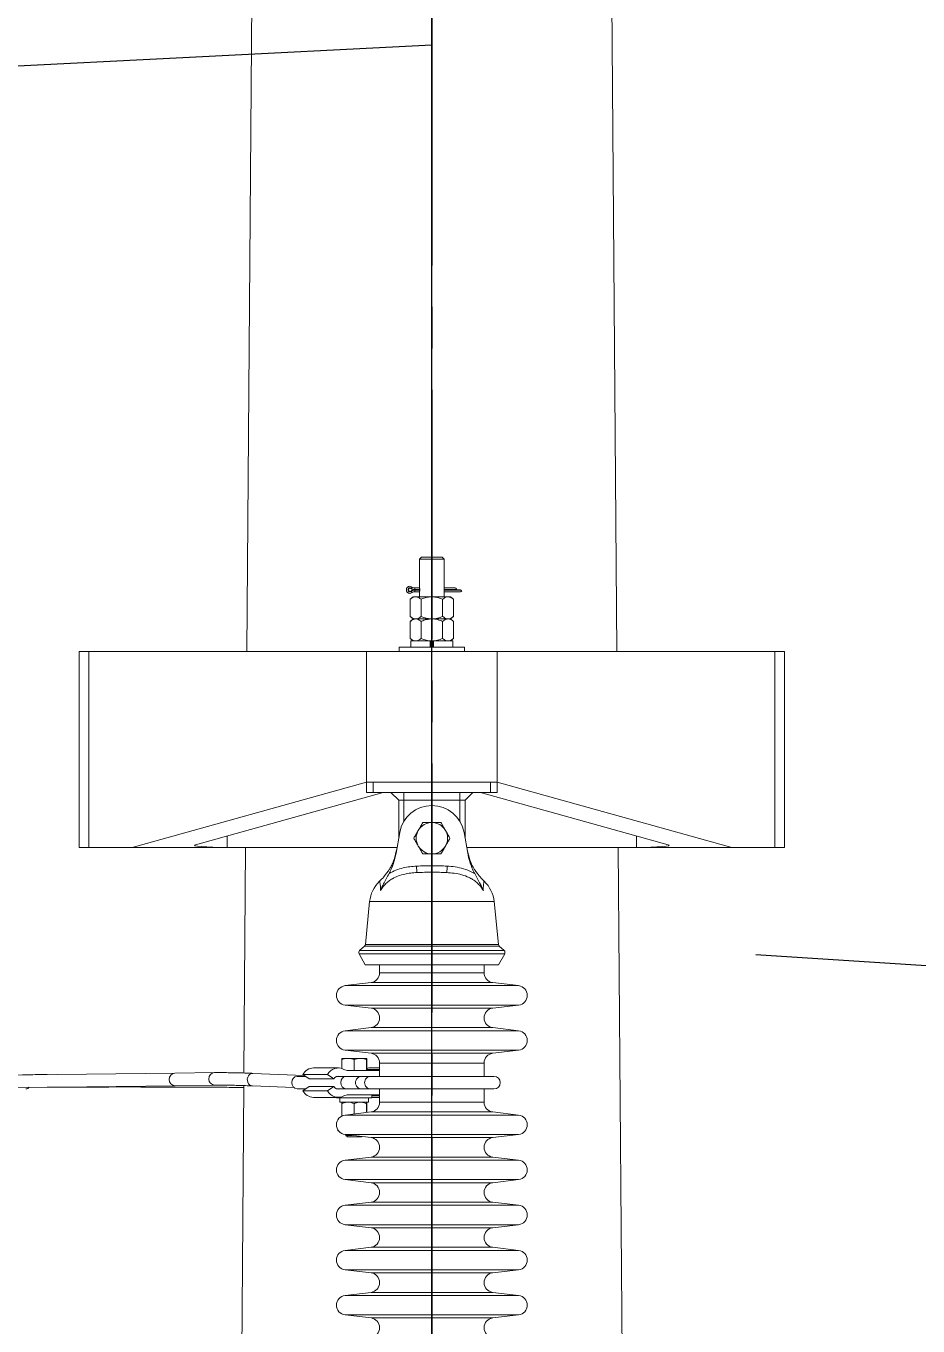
# Model space of a CAD drawing. Header units: millimetres. Extents: x 1587714 to 3094800, y -694377 to -413614.
# Drawn here: x 2304913 to 2305596, y -551192 to -550197 of the extents above; entities that cross this region are included whole.
import ezdxf

# ---------------------------------------------------------------- set-up
doc = ezdxf.new("R2010")
doc.units = ezdxf.units.MM
doc.linetypes.add('CENTER2', pattern=[28.575, 19.05, -3.175, 3.175, -3.175])
doc.layers.add('0_EJES', color=1, linetype='CENTER2')

# ---------------------------------------------------------------- blocks, each defined once
blk = doc.blocks.new('poste ALINEACIÓN vista 1')
at = {"color": 7, "linetype": 'Continuous', "lineweight": 15}
for p, q in [((-137.8068, 8568.0665), (-141.5448, 8069.9996)), ((141.5448, 8069.9996), (137.8068, 8568.0665)), ((-8, 8142.1002), (-9.5, 8140.6001)), ((-9.5, 8140.6001), (-9.5, 8119.1005)), ((9.5, 8140.6001), (-9.5, 8140.6001)), ((-8, 8142.1002), (8, 8142.1002)), ((9.5, 8140.6001), (8, 8142.1002)), ((9.5, 8119.0928), (9.5, 8140.6001)), ((-9.402, 8118.5502), (-13.122, 8118.5502)), ((-13.122, 8117.3762), (-13.122, 8117.1016)), ((-13.122, 8117.1016), (-9.2923, 8117.1016)), ((-13.122, 8116.824), (-13.122, 8117.0977)), ((-13.122, 8117.0977), (-9.2922, 8117.0977)), ((-13.122, 8115.6501), (-9.4007, 8115.6501)), ((9.2927, 8117.1016), (17.8493, 8117.1016)), ((9.2927, 8117.0977), (21.8493, 8117.0977)), ((9.3998, 8115.6501), (21.8642, 8115.6501)), ((17.8642, 8118.5502), (9.4013, 8118.5502)), ((-14.2875, 8111.7572), (-16.4978, 8109.8527)), ((-16.4978, 8096.7711), (-16.4978, 8109.8527)), ((-14.2875, 8111.7572), (-12.3733, 8111.7572)), ((-12.3733, 8111.7572), (0, 8111.7572)), ((-9.5, 8115.1265), (-9.5, 8111.7572)), ((-8.2489, 8096.7711), (-8.2489, 8109.8527)), ((0, 8111.7572), (12.3733, 8111.7572)), ((8.2489, 8096.7711), (8.2489, 8109.8527)), ((9.5, 8111.7572), (9.5, 8115.1246)), ((12.3733, 8111.7572), (14.2875, 8111.7572)), ((16.4978, 8109.8527), (14.2875, 8111.7572)), ((16.4978, 8096.7711), (16.4978, 8109.8527)), ((-16.4978, 8096.7711), (-14.2875, 8094.8666)), ((14.2875, 8094.8666), (16.4978, 8096.7711)), ((-14.2875, 8094.8666), (-16.4978, 8092.9612)), ((-16.4978, 8079.8806), (-16.4978, 8092.9612)), ((-14.2875, 8094.8666), (-12.3733, 8094.8666)), ((-12.3733, 8094.8666), (0, 8094.8666)), ((-8.2489, 8079.8806), (-8.2489, 8092.9612)), ((0, 8094.8666), (12.3733, 8094.8666)), ((8.2489, 8079.8806), (8.2489, 8092.9612)), ((12.3733, 8094.8666), (14.2875, 8094.8666)), ((16.4978, 8092.9612), (14.2875, 8094.8666)), ((16.4978, 8079.8806), (16.4978, 8092.9612)), ((-16.4978, 8079.8806), (-14.2875, 8077.9752)), ((-16.0528, 8077.9752), (-16.0528, 8073.2001)), ((-16.0528, 8077.9752), (-1.2595, 8077.9752)), ((0, 8077.9752), (-1.2595, 8077.9752)), ((-1.2595, 8077.9752), (-1.2595, 8073.2001)), ((-1.1245, 8077.9752), (-1.2595, 8077.9752)), ((-0.7623, 8073.2001), (-0.7623, 8077.9752)), ((1.121, 8077.9752), (0, 8077.9752)), ((0.7623, 8073.2001), (0.7623, 8077.9752)), ((1.121, 8077.9752), (1.2595, 8077.9752)), ((1.2595, 8077.9752), (1.2595, 8073.2001)), ((1.2595, 8077.9752), (16.0528, 8077.9752)), ((14.2875, 8077.9752), (16.4978, 8079.8806)), ((16.0528, 8073.2001), (16.0528, 8077.9752)), ((-270, 8069.9996), (-270, 7920)), ((-270, 8069.9996), (-262.5669, 8069.9996)), ((-262.5669, 8069.9996), (-262.5669, 7920)), ((-262.5669, 8069.9996), (-50, 8069.9996)), ((-50, 8069.9996), (-50, 7970.0001)), ((-50, 8069.9996), (50, 8069.9996)), ((-25, 8073.2001), (-25, 8069.9996)), ((-25, 8073.2001), (25, 8073.2001)), ((25, 8073.2001), (25, 8069.9996)), ((50, 8069.9996), (50, 7970.0001)), ((50, 8069.9996), (262.5669, 8069.9996)), ((262.5669, 8069.9996), (262.5669, 7920)), ((262.5669, 8069.9996), (270, 8069.9996)), ((270, 7920), (270, 8069.9996)), ((-229.4789, 7920), (-50, 7970.0001)), ((-50, 7962.0999), (-50, 7970.0001)), ((-50, 7970.0001), (50, 7970.0001)), ((-45, 7970.0001), (-45, 7962.0999)), ((45, 7962.0999), (45, 7970.0001)), ((50, 7970.0001), (50, 7962.0999)), ((50, 7970.0001), (229.4789, 7920)), ((-180.96, 7922.058), (-37.2253, 7962.0999)), ((-45, 7962.0999), (-50, 7962.0999)), ((-45, 7962.0999), (45, 7962.0999)), ((-25.4, 7956.1003), (-31.4, 7962.0999)), ((-21.4, 7956.1003), (-21.4, 7962.0999)), ((21.4, 7956.1003), (21.4, 7962.0999)), ((25.4, 7956.1003), (31.4, 7962.0999)), ((37.2253, 7962.0999), (180.96, 7922.058)), ((50, 7962.0999), (45, 7962.0999)), ((-25.4, 7956.1003), (-21.4, 7956.1003)), ((-25.4, 7927.019), (-25.4, 7956.1003)), ((21.4, 7956.1003), (-21.4, 7956.1003)), ((21.4, 7956.1003), (25.4, 7956.1003)), ((25.4, 7956.1003), (25.4, 7927.019)), ((-24.6202, 7931.4412), (-27.4062, 7915.6407)), ((27.4062, 7915.6407), (24.6202, 7931.4412)), ((-270, 7920), (-262.5669, 7920)), ((-262.5669, 7920), (-229.4789, 7920)), ((-229.4789, 7920), (-156.6482, 7920)), ((-26.6376, 7920), (-156.6482, 7920)), ((-142.6705, 7920), (-143.9656, 7747.4478)), ((-26.9653, 7918.1412), (-28.9622, 7910.5996)), ((156.6482, 7920), (26.6376, 7920)), ((28.9622, 7910.5996), (26.9653, 7918.1412)), ((146.7668, 7374.1978), (142.6705, 7920)), ((156.6482, 7920), (229.4789, 7920)), ((229.4789, 7920), (262.5669, 7920)), ((262.5669, 7920), (270, 7920)), ((-47.6512, 7878.5876), (-50.9236, 7845.8642)), ((50.9236, 7845.8642), (47.6512, 7878.5876)), ((-55.7397, 7838.7173), (-51, 7830.0999)), ((-51.5683, 7844.5834), (-55.3326, 7841.1616)), ((51, 7830.0999), (55.7397, 7838.7173)), ((55.3326, 7841.1616), (51.5683, 7844.5834)), ((-51, 7830.0999), (0, 7830.0999)), ((-40, 7830.0999), (-40, 7824.1004)), ((0, 7830.0999), (51, 7830.0999)), ((40, 7824.1004), (40, 7830.0999)), ((-46.5903, 7816.655), (-66.4097, 7814.2947)), ((66.4097, 7814.2947), (46.5903, 7816.655)), ((-66.4097, 7799.405), (-46.5903, 7797.0446)), ((46.5903, 7797.0446), (66.4097, 7799.405)), ((-46.5903, 7782.1549), (-66.4097, 7779.7946)), ((66.4097, 7779.7946), (46.5903, 7782.1549)), ((-68.9932, 7751.0031), (-68.9932, 7757.7952)), ((-64.2579, 7758.6459), (-68.9393, 7758.6459)), ((-66.4097, 7764.9058), (-46.5903, 7762.5445)), ((-54.7334, 7758.6459), (-64.2579, 7758.6459)), ((-59.5226, 7749.4), (-59.5226, 7757.7952)), ((-49.8902, 7758.6459), (-54.7334, 7758.6459)), ((-49.9441, 7749.4), (-49.9441, 7757.7952)), ((-49.8363, 7749.4), (-49.8363, 7757.7952)), ((46.5903, 7762.5445), (66.4097, 7764.9058)), ((-166.2661, 7747.7254), (-196.6291, 7747.3725)), ((-71.5654, 7751.3999), (-90.5654, 7751.3999)), ((-64.0156, 7749.4), (-40, 7749.4)), ((-40, 7751.3999), (-47.2641, 7751.3999)), ((-40, 7755.1001), (-40, 7744.8996)), ((40, 7744.8996), (40, 7755.1001)), ((-196.6291, 7747.3725), (-466.4971, 7744.2425)), ((-466.3858, 7734.6429), (-196.5177, 7737.7738)), ((-196.5177, 7737.7738), (-166.1548, 7738.1257)), ((-144.0376, 7737.8463), (-146.7668, 7374.1978)), ((-137.2996, 7737.6088), (-105.6444, 7736.3366)), ((-97.8253, 7745.6301), (-136.9143, 7747.2008)), ((-96.7295, 7744.8996), (-103.0639, 7744.8996)), ((-98.7695, 7746.2596), (-79.7695, 7746.2596)), ((-94.0295, 7743.1), (-98.7695, 7746.2596)), ((-94.0295, 7743.1), (-75.0295, 7743.1)), ((-75.0295, 7743.1), (-79.7695, 7746.2596)), ((-65.5639, 7744.8996), (-72.7778, 7744.8996)), ((-53.6856, 7744.8996), (-65.5639, 7744.8996)), ((-46.7784, 7744.8996), (-53.6856, 7744.8996)), ((47.5, 7744.8996), (-46.7784, 7744.8996)), ((-103.0639, 7735.2999), (-96.7295, 7735.2999)), ((-98.7695, 7733.94), (-94.0295, 7737.1005)), ((-98.7695, 7733.94), (-79.7695, 7733.94)), ((-94.0295, 7737.1005), (-75.0295, 7737.1005)), ((-90.5654, 7728.7997), (-71.5654, 7728.7997)), ((-79.7695, 7733.94), (-75.0295, 7737.1005)), ((-72.9022, 7728.7997), (-72.9022, 7728.3868)), ((-45.9274, 7728.3868), (-72.9022, 7728.3868)), ((-72.7778, 7735.2999), (-65.5639, 7735.2999)), ((-70.451, 7728.3868), (-70.451, 7725.212)), ((-65.5639, 7735.2999), (-53.6856, 7735.2999)), ((-40, 7730.7996), (-64.0156, 7730.7996)), ((-53.6856, 7735.2999), (-46.7784, 7735.2999)), ((-48.3785, 7725.212), (-48.3785, 7728.3868)), ((-46.7784, 7735.2999), (47.5, 7735.2999)), ((-45.9274, 7728.3868), (-45.9274, 7730.7996)), ((-45.9274, 7728.7997), (-40, 7728.7997)), ((-40, 7735.2999), (-40, 7725.1004)), ((40, 7725.1004), (40, 7735.2999)), ((-48.3785, 7725.212), (-70.451, 7725.212)), ((-68.9932, 7715.103), (-68.9932, 7723.9417)), ((-46.5903, 7717.6551), (-66.4097, 7715.2947)), ((-59.5226, 7716.1149), (-59.5226, 7723.9417)), ((-49.9441, 7717.2555), (-49.9441, 7723.9417)), ((-49.8363, 7717.2688), (-49.8363, 7723.9417)), ((66.4097, 7715.2947), (46.5903, 7717.6551)), ((-68.3047, 7714.7807), (-68.9932, 7715.103)), ((-68.9932, 7715.103), (-68.9727, 7714.3811)), ((-71.8668, 7703.4348), (-71.8668, 7703.8859)), ((-66.4097, 7700.405), (-46.5903, 7698.0447)), ((-65.7647, 7700.3287), (-65.7647, 7699.7632)), ((-65.7647, 7699.7632), (-64.6014, 7698.5997)), ((-65.7647, 7699.7632), (-61.0194, 7699.7632)), ((-64.6014, 7698.5997), (-54.2281, 7698.5997)), ((-54.2281, 7698.5997), (-53.9114, 7698.9163)), ((46.5903, 7698.0447), (66.4097, 7700.405)), ((-46.5903, 7683.1549), (-66.4097, 7680.7946)), ((66.4097, 7680.7946), (46.5903, 7683.1549)), ((-66.4097, 7665.9058), (-46.5903, 7663.5445)), ((46.5903, 7663.5445), (66.4097, 7665.9058)), ((-46.5903, 7648.6558), (-66.4097, 7646.2945)), ((66.4097, 7646.2945), (46.5903, 7648.6558)), ((-66.4097, 7631.4057), (-46.5903, 7629.0444)), ((46.5903, 7629.0444), (66.4097, 7631.4057)), ((-46.5903, 7614.1557), (-66.4097, 7611.7944)), ((66.4097, 7611.7944), (46.5903, 7614.1557)), ((-66.4097, 7596.9056), (-46.5903, 7594.5443)), ((46.5903, 7594.5443), (66.4097, 7596.9056)), ((-46.5903, 7579.6555), (-66.4097, 7577.2942)), ((66.4097, 7577.2942), (46.5903, 7579.6555)), ((-66.4097, 7562.4055), (-46.5903, 7560.0442)), ((46.5903, 7560.0442), (66.4097, 7562.4055))]:
    blk.add_line(p, q, dxfattribs=at)
at = {"color": 8, "linetype": 'Continuous', "lineweight": 15}
for p, q in [((-13.122, 8118.5502), (-13.122, 8117.3762)), ((-13.122, 8117.3762), (-9.2959, 8117.3762)), ((-13.122, 8116.824), (-9.2932, 8116.824)), ((-13.122, 8115.6501), (-13.122, 8116.824)), ((9.292, 8116.824), (22.1764, 8116.824)), ((9.295, 8117.3762), (18.1764, 8117.3762)), ((-21.4, 7956.1003), (-21.4, 7940.0243)), ((21.4, 7940.0243), (21.4, 7956.1003)), ((-156.6482, 7928.831), (-156.6482, 7920)), ((156.6482, 7928.831), (156.6482, 7920)), ((-47.6512, 7878.5876), (0, 7878.5876)), ((0, 7878.5876), (47.6512, 7878.5876)), ((55.7397, 7838.7173), (-55.7397, 7838.7173)), ((-55.3326, 7841.1616), (0, 7841.1616)), ((51.5683, 7844.5834), (-51.5683, 7844.5834)), ((-50.9236, 7845.8642), (50.9236, 7845.8642)), ((0, 7841.1616), (55.3326, 7841.1616)), ((-40, 7824.1004), (-39.6147, 7824.1004)), ((-39.6147, 7824.1004), (40, 7824.1004)), ((-66.4097, 7814.2947), (66.4097, 7814.2947)), ((46.5903, 7816.655), (-46.5903, 7816.655)), ((-66.4097, 7799.405), (66.4097, 7799.405)), ((-46.5903, 7797.0446), (46.5903, 7797.0446)), ((-66.4097, 7779.7946), (66.4097, 7779.7946)), ((46.5903, 7782.1549), (-46.5903, 7782.1549)), ((-66.4097, 7764.9058), (66.4097, 7764.9058)), ((-46.5903, 7762.5445), (46.5903, 7762.5445)), ((-49.8363, 7750.2698), (-40, 7750.2698)), ((40, 7755.1001), (-40, 7755.1001)), ((-45.9274, 7729.9298), (-40, 7729.9298)), ((46.5903, 7717.6551), (-46.5903, 7717.6551)), ((-40, 7725.1004), (-39.6147, 7725.1004)), ((-39.6147, 7725.1004), (40, 7725.1004)), ((-66.4097, 7715.2947), (66.4097, 7715.2947)), ((-66.4097, 7700.405), (66.4097, 7700.405)), ((-46.5903, 7698.0447), (46.5903, 7698.0447)), ((-66.4097, 7680.7946), (66.4097, 7680.7946)), ((46.5903, 7683.1549), (-46.5903, 7683.1549)), ((-66.4097, 7665.9058), (66.4097, 7665.9058)), ((-46.5903, 7663.5445), (46.5903, 7663.5445)), ((46.5903, 7648.6558), (-46.5903, 7648.6558)), ((-66.4097, 7646.2945), (66.4097, 7646.2945)), ((-66.4097, 7631.4057), (66.4097, 7631.4057)), ((-46.5903, 7629.0444), (46.5903, 7629.0444)), ((-66.4097, 7611.7944), (66.4097, 7611.7944)), ((46.5903, 7614.1557), (-46.5903, 7614.1557)), ((-66.4097, 7596.9056), (66.4097, 7596.9056)), ((-46.5903, 7594.5443), (46.5903, 7594.5443)), ((46.5903, 7579.6555), (-46.5903, 7579.6555)), ((-66.4097, 7577.2942), (66.4097, 7577.2942)), ((-66.4097, 7562.4055), (66.4097, 7562.4055)), ((-46.5903, 7560.0442), (46.5903, 7560.0442))]:
    blk.add_line(p, q, dxfattribs=at)
at = {"color": 8, "linetype": 'Continuous', "lineweight": 15, "flags": 128}
for points in [[(-15.0791, 8114.9634), (-15.1324, 8115.0302), (-15.2861, 8115.2228), (-15.522, 8115.5175), (-15.8124, 8115.8808)], [(-136.9143, 7747.2008), (-137.4616, 7747.1818), (-138.5736, 7746.8804), (-139.5767, 7746.2472), (-140.3967, 7745.3288), (-140.9727, 7744.1939), (-141.262, 7742.9265), (-141.2431, 7741.6199), (-140.9175, 7740.3716), (-140.3093, 7739.2739), (-139.4635, 7738.4089), (-138.443, 7737.8396), (-137.3234, 7737.6097), (-137.2996, 7737.6088)]]:
    blk.add_lwpolyline(points, dxfattribs=at)
at = {"color": 7, "linetype": 'Continuous', "lineweight": 15, "flags": 128}
for points in [[(18.1764, 8117.3762), (18.1283, 8117.3352), (18.08, 8117.2951), (18.0332, 8117.256), (17.9891, 8117.2189), (17.9492, 8117.1855), (17.9148, 8117.1569), (17.8868, 8117.133), (17.8662, 8117.1159), (17.8535, 8117.1054), (17.8493, 8117.1016)], [(-11.7671, 7905.775), (-11.7098, 7904.8833), (-11.6543, 7904.0192), (-11.6025, 7903.2124), (-11.5559, 7902.4886), (-11.5162, 7901.8706), (-11.4845, 7901.3776), (-11.462, 7901.0266), (-11.4493, 7900.8292)], [(11.7671, 7905.775), (11.7098, 7904.8833), (11.6543, 7904.0192), (11.6025, 7903.2124), (11.556, 7902.4886), (11.5162, 7901.8706), (11.4846, 7901.3776), (11.462, 7901.0266), (11.4493, 7900.8292)], [(-49.8363, 7751.0031), (-48.1408, 7751.3541), (-47.2641, 7751.3999)]]:
    blk.add_lwpolyline(points, dxfattribs=at)
at = {"color": 7, "linetype": 'Continuous', "lineweight": 15}
for centre, radius, start, end in [((-16.787, 8117.1), 2.735, 51.3572474, 308.6427526), ((-16.787, 8117.1), 1.5607, 51.3572474, 308.6427526), ((-16.787, 8117.1), 1.287, 51.3572474, 308.6427526), ((-37.7111, 8135.587), 27.8877, 321.1798983, 321.7435107), ((-13.122, 8121.6841), 4.582, 231.3572474, 270), ((-13.122, 8112.516), 4.582, 90, 128.6427526), ((29.9177, 8152.6439), 58.6751, 218.5291568, 218.7963081), ((-13.122, 8121.6841), 4.3083, 231.3572474, 270), ((-13.122, 8112.516), 4.3083, 90, 128.6427526), ((-13.122, 8121.6841), 3.134, 231.3572474, 270), ((-13.122, 8112.516), 3.134, 90, 128.6427526), ((111.1223, 8278.3219), 184.9975, 239.7280643, 240.0909605), ((-218.5407, 8401.2595), 369.6277, 309.823155, 309.9649056), ((9.5484, 8102.0644), 19.4245, 49.4505572, 50.7086585), ((99.6002, 7982.6617), 154.0415, 119.8718403, 120.3076736), ((-21.7789, 8063.5301), 69.0819, 49.7267435, 50.4851959), ((0, 7927.1), 25, 10, 170), ((0, 7927.1), 12, 90, 150), ((0, 7927.1), 12, 30, 90), ((0, 7927.1), 12, 150, 210), ((0, 7927.1), 12, 330, 30), ((0, 7927.1), 12, 210, 270), ((0, 7927.1), 12, 270, 330), ((-71.1515, 7926.694), 45, 313.6692808, 325.4900575), ((71.1515, 7926.694), 45, 214.5070926, 226.3265244), ((-22.7753, 7876.1), 25, 133.7927338, 174.2894069), ((22.7753, 7876.1), 25, 5.7105931, 46.2247759), ((-53.9872, 7839.6814), 2, 132.273689, 208.8107937), ((-52.9136, 7846.0633), 2, 312.273689, 354.2894069), ((52.9137, 7846.0633), 2, 185.7105931, 227.726311), ((53.9872, 7839.6814), 2, 331.1892063, 47.726311), ((-47.5, 7824.1), 7.5, 276.9667647, 0), ((47.5, 7824.1), 7.5, 180, 263.0332353), ((-65.5, 7806.85), 7.5, 96.9667647, 263.0332353), ((65.5, 7806.85), 7.5, 276.9667647, 83.0332353), ((-47.5, 7789.6), 7.5, 276.9667647, 83.0332353), ((47.5, 7789.6), 7.5, 96.9667647, 263.0332353), ((-65.5, 7772.35), 7.5, 96.9667647, 263.0332353), ((65.5, 7772.35), 7.5, 276.9667647, 83.0332353), ((-47.5, 7755.1), 7.5, 0, 83.0332353), ((47.5, 7755.1), 7.5, 96.9667647, 180), ((-90.3155, 7741.8838), 9.5193, 91.5040533, 152.6342161), ((-71.5958, 7742.2357), 9.1105, 61.8653146, 153.7895455), ((-63.9925, 7756.1224), 6.7224, 240.5299183, 269.8038318), ((-196.3219, 7742.5761), 4.8063, 93.6642591, 267.6648979), ((-196.3212, 7742.5761), 4.8063, 93.6724535, 267.6567034), ((-102.7336, 7740.4136), 4.4981, 94.2105496, 184.0008671), ((-102.733, 7739.7865), 4.4987, 176.0061571, 265.7824262), ((-71.5639, 7741.0702), 4.0163, 72.4521411, 149.6425517), ((47.5, 7740.1), 4.8, 270, 90), ((-310.7537, 7738.6573), 3.3435, 271.6196722, 319.9584924), ((-90.3144, 7738.3175), 9.5211, 207.3719954, 268.4897351), ((-71.5955, 7737.9648), 9.1112, 206.2149341, 298.1302058), ((-71.5634, 7739.1295), 4.0163, 210.3441913, 287.540763), ((-63.9989, 7724.1013), 6.6982, 90.142252, 119.5239979), ((-47.5, 7725.1), 7.5, 276.9667647, 0), ((47.5, 7725.1), 7.5, 180, 263.0332353), ((-65.5, 7707.85), 7.5, 96.9667647, 263.0332353), ((65.5, 7707.85), 7.5, 276.9667647, 83.0332353), ((-47.5, 7690.6), 7.5, 276.9667647, 83.0332353), ((47.5, 7690.6), 7.5, 96.9667647, 263.0332353), ((-65.5, 7673.35), 7.5, 96.9667647, 263.0332353), ((65.5, 7673.35), 7.5, 276.9667647, 83.0332353), ((-47.5, 7656.1), 7.5, 276.9667647, 83.0332353), ((47.5, 7656.1), 7.5, 96.9667647, 263.0332353), ((-65.5, 7638.85), 7.5, 96.9667647, 263.0332353), ((65.5, 7638.85), 7.5, 276.9667647, 83.0332353), ((-47.5, 7621.6), 7.5, 276.9667647, 83.0332353), ((47.5, 7621.6), 7.5, 96.9667647, 263.0332353), ((-65.5, 7604.35), 7.5, 96.9667647, 263.0332353), ((65.5, 7604.35), 7.5, 276.9667647, 83.0332353), ((-47.5, 7587.1), 7.5, 276.9667647, 83.0332353), ((47.5, 7587.1), 7.5, 96.9667647, 263.0332353), ((-65.5, 7569.85), 7.5, 96.9667647, 263.0332353), ((65.5, 7569.85), 7.5, 276.9667647, 83.0332353), ((-47.5, 7552.6), 7.5, 276.9667647, 83.0332353), ((47.5, 7552.6), 7.5, 96.9667647, 263.0332353)]:
    blk.add_arc(centre, radius, start, end, dxfattribs=at)
at = {"color": 8, "linetype": 'Continuous', "lineweight": 15}
for centre, radius, start, end in [((-59.0185, 8153.6407), 55.8065, 320.7337907, 321.938868), ((-165.9582, 7742.9284), 4.8068, 93.66886, 267.635977), ((-65.2335, 7740.4136), 4.4982, 94.2114711, 183.9999456), ((-65.2329, 7739.7865), 4.4988, 176.0070786, 265.7815047), ((-53.6515, 7740.1383), 4.7614, 90.4111422, 180.4638592), ((-53.6509, 7740.0618), 4.762, 179.5428837, 269.5821149), ((-46.7442, 7740.1384), 4.7614, 90.4111739, 180.4641887), ((-46.7436, 7740.0618), 4.762, 179.5425542, 269.5820833)]:
    blk.add_arc(centre, radius, start, end, dxfattribs=at)
at = {"color": 7, "linetype": 'Continuous', "lineweight": 15}
for centre, major_axis, ratio, start_param, end_param in [((-156.6482, 7921.6689), (25, 0), 0.06675567, 2.90640252, 4.71238898), ((156.6482, 7921.6689), (25, 0), 0.06675567, 4.71238898, 6.51837544), ((-70.5995, 7704.6), (2.1296, 0), 0.68088108, 4.07502134, 4.30840362)]:
    blk.add_ellipse(centre, major_axis=major_axis, ratio=ratio, start_param=start_param, end_param=end_param, dxfattribs=at)
for points, knots in [([(-9.5, 8119.1005), (-9.4953, 8119.0785), (-9.486, 8119.0346), (-9.4206, 8118.699), (-9.3462, 8118.1999), (-9.2908, 8117.5688), (-9.2813, 8116.8885), (-9.3202, 8116.2396), (-9.3909, 8115.6815), (-9.4605, 8115.2881), (-9.5011, 8115.0943), (-9.4959, 8115.1196), (-9.4945, 8115.1265)], [0, 0, 0, 0, 0.10579642, 0.21148043, 0.31857045, 0.42684794, 0.53350454, 0.63828449, 0.74389553, 0.85169318, 0.95963094, 1, 1, 1, 1]), ([(9.4949, 8115.1246), (9.4964, 8115.1176), (9.5023, 8115.0889), (9.4654, 8115.2642), (9.3985, 8115.6328), (9.3255, 8116.1845), (9.2824, 8116.8375), (9.2887, 8117.5169), (9.3395, 8118.1428), (9.4146, 8118.6636), (9.4766, 8118.9914), (9.5065, 8119.1309), (9.499, 8119.0952), (9.4985, 8119.0928)], [0, 0, 0, 0, 0.03361178, 0.13851385, 0.2441458, 0.35191214, 0.45973392, 0.5656358, 0.67048308, 0.77681816, 0.88492066, 0.99230234, 1, 1, 1, 1]), ([(-12.3733, 8111.7572), (-12.9507, 8111.685), (-14.1262, 8111.538), (-15.4927, 8110.6821), (-16.2713, 8110.0396), (-16.4978, 8109.8527)], [0, 0, 0, 0, 0.40629259, 0.82729594, 1, 1, 1, 1]), ([(-8.2489, 8109.8527), (-8.8902, 8110.352), (-10.1961, 8111.369), (-11.6227, 8111.759), (-12.3539, 8111.7572), (-12.3733, 8111.7572)], [0, 0, 0, 0, 0.48432612, 0.98631935, 1, 1, 1, 1]), ([(0, 8111.7572), (-1.1546, 8111.685), (-3.5058, 8111.538), (-6.2388, 8110.6821), (-7.7959, 8110.0396), (-8.2489, 8109.8527)], [0, 0, 0, 0, 0.40629059, 0.82729531, 1, 1, 1, 1]), ([(8.2489, 8109.8527), (6.9663, 8110.352), (4.3541, 8111.369), (1.5018, 8111.759), (0.0388, 8111.7572), (0, 8111.7572)], [0, 0, 0, 0, 0.48432464, 0.98632682, 1, 1, 1, 1]), ([(8.2489, 8109.8527), (8.5981, 8110.1354), (9.4244, 8110.8044), (10.8011, 8111.5769), (11.8448, 8111.6966), (12.3733, 8111.7572)], [0, 0, 0, 0, 0.2654382, 0.62805987, 1, 1, 1, 1]), ([(12.3733, 8111.7572), (12.4678, 8111.7552), (13.0859, 8111.7422), (14.2393, 8111.4293), (15.5134, 8110.6669), (16.2545, 8110.0539), (16.4978, 8109.8527)], [0, 0, 0, 0, 0.06653218, 0.43529173, 0.81456821, 1, 1, 1, 1]), ([(-12.3733, 8094.8666), (-12.9506, 8094.939), (-14.1261, 8095.0863), (-15.493, 8095.9402), (-16.2713, 8096.5838), (-16.4978, 8096.7711)], [0, 0, 0, 0, 0.40628831, 0.82725591, 1, 1, 1, 1]), ([(-8.2489, 8096.7711), (-8.8901, 8096.2712), (-10.196, 8095.2533), (-11.6227, 8094.8648), (-12.3539, 8094.8666), (-12.3733, 8094.8666)], [0, 0, 0, 0, 0.48435208, 0.98631965, 1, 1, 1, 1]), ([(0, 8094.8666), (-1.1546, 8094.939), (-3.5055, 8095.0863), (-6.2393, 8095.9402), (-7.796, 8096.5838), (-8.2489, 8096.7711)], [0, 0, 0, 0, 0.40628632, 0.82725527, 1, 1, 1, 1]), ([(8.2489, 8096.7711), (6.9663, 8096.2712), (4.3544, 8095.2533), (1.5017, 8094.8648), (0.0388, 8094.8666), (0, 8094.8666)], [0, 0, 0, 0, 0.48435059, 0.98632712, 1, 1, 1, 1]), ([(8.2489, 8096.7711), (8.5981, 8096.4879), (9.4242, 8095.818), (10.8012, 8095.0473), (11.8449, 8094.9274), (12.3733, 8094.8666)], [0, 0, 0, 0, 0.2654755, 0.62806422, 1, 1, 1, 1]), ([(12.3733, 8094.8666), (12.4678, 8094.8686), (13.0859, 8094.8815), (14.2393, 8095.1945), (15.5134, 8095.9569), (16.2545, 8096.5698), (16.4978, 8096.7711)], [0, 0, 0, 0, 0.06653218, 0.43529173, 0.81456821, 1, 1, 1, 1]), ([(-12.3733, 8094.8666), (-12.9506, 8094.7939), (-14.1261, 8094.6457), (-15.493, 8093.7922), (-16.2713, 8093.1485), (-16.4978, 8092.9612)], [0, 0, 0, 0, 0.40629508, 0.82725788, 1, 1, 1, 1]), ([(-8.2489, 8092.9612), (-8.8901, 8093.4626), (-10.196, 8094.4837), (-11.6227, 8094.856), (-12.3539, 8094.8664), (-12.3733, 8094.8666)], [0, 0, 0, 0, 0.48435185, 0.9863192, 1, 1, 1, 1]), ([(0, 8094.8666), (-1.1546, 8094.7939), (-3.5054, 8094.6457), (-6.2393, 8093.7922), (-7.796, 8093.1485), (-8.2489, 8092.9612)], [0, 0, 0, 0, 0.40629309, 0.82725724, 1, 1, 1, 1]), ([(8.2489, 8092.9612), (6.9663, 8093.4626), (4.3544, 8094.4837), (1.5017, 8094.856), (0.0388, 8094.8664), (0, 8094.8666)], [0, 0, 0, 0, 0.48435037, 0.98632667, 1, 1, 1, 1]), ([(8.2489, 8092.9612), (8.5981, 8093.2443), (9.4243, 8093.9142), (10.8011, 8094.6863), (11.8449, 8094.806), (12.3733, 8094.8666)], [0, 0, 0, 0, 0.26546788, 0.62807489, 1, 1, 1, 1]), ([(12.3733, 8094.8666), (12.4678, 8094.8643), (13.0859, 8094.8491), (14.2391, 8094.538), (15.5136, 8093.7768), (16.2545, 8093.1629), (16.4978, 8092.9612)], [0, 0, 0, 0, 0.066533365, 0.435288497, 0.814528775, 1, 1, 1, 1]), ([(-12.3733, 8077.9752), (-12.9506, 8078.0479), (-14.1261, 8078.196), (-15.493, 8079.0496), (-16.2713, 8079.6933), (-16.4978, 8079.8806)], [0, 0, 0, 0, 0.40629508, 0.82725788, 1, 1, 1, 1]), ([(-8.2489, 8079.8806), (-8.8902, 8079.3808), (-10.1961, 8078.3631), (-11.6227, 8077.9733), (-12.3539, 8077.9751), (-12.3733, 8077.9752)], [0, 0, 0, 0, 0.48434498, 0.98631985, 1, 1, 1, 1]), ([(0, 8077.9752), (-1.1546, 8078.0479), (-3.5054, 8078.1961), (-6.2393, 8079.0496), (-7.796, 8079.6933), (-8.2489, 8079.8806)], [0, 0, 0, 0, 0.40629309, 0.82725724, 1, 1, 1, 1]), ([(8.2489, 8079.8806), (6.9663, 8079.3808), (4.3543, 8078.3631), (1.5018, 8077.9733), (0.0388, 8077.9751), (0, 8077.9752)], [0, 0, 0, 0, 0.4843435, 0.98632732, 1, 1, 1, 1]), ([(8.2489, 8079.8806), (8.5981, 8079.5975), (9.4243, 8078.9276), (10.8011, 8078.1555), (11.8449, 8078.0358), (12.3733, 8077.9752)], [0, 0, 0, 0, 0.26546788, 0.62807489, 1, 1, 1, 1]), ([(12.3733, 8077.9752), (12.4678, 8077.9771), (13.0859, 8077.9901), (14.2392, 8078.3032), (15.5136, 8079.065), (16.2545, 8079.679), (16.4978, 8079.8806)], [0, 0, 0, 0, 0.06652941, 0.43527359, 0.81453428, 1, 1, 1, 1]), ([(-6.9282, 7939.1001), (-7.4907, 7938.1255), (-8.6261, 7936.1585), (-9.8, 7934.1254), (-10.3923, 7933.0996)], [0, 0, 0, 0, 0.49550178, 1, 1, 1, 1]), ([(0, 7939.1001), (-0.1642, 7939.1001), (-1.4079, 7939.1001), (-3.7527, 7939.1001), (-5.8632, 7939.1001), (-6.9282, 7939.1001)], [0, 0, 0, 0, 0.07010031, 0.53078767, 1, 1, 1, 1]), ([(6.9282, 7939.1001), (5.803, 7939.1001), (3.5321, 7939.1001), (1.1845, 7939.1001), (0, 7939.1001)], [0, 0, 0, 0, 0.49546176, 1, 1, 1, 1]), ([(10.3923, 7933.0996), (9.9336, 7933.8945), (9.0092, 7935.496), (7.8544, 7937.495), (7.167, 7938.6863), (6.9282, 7939.1001)], [0, 0, 0, 0, 0.391402032, 0.788589185, 1, 1, 1, 1]), ([(-10.3923, 7933.0996), (-10.4744, 7932.9575), (-11.0968, 7931.8808), (-12.2683, 7929.8498), (-13.3238, 7928.0222), (-13.8564, 7927.1001)], [0, 0, 0, 0, 0.07004944, 0.53080925, 1, 1, 1, 1]), ([(-13.8564, 7927.1001), (-13.6176, 7926.6862), (-12.9364, 7925.5057), (-11.782, 7923.5071), (-10.8576, 7921.9056), (-10.3923, 7921.0995)], [0, 0, 0, 0, 0.21141135, 0.60307142, 1, 1, 1, 1]), ([(13.8564, 7927.1001), (12.9794, 7928.619), (11.8369, 7930.5978), (10.6647, 7932.6279), (10.3923, 7933.0996)], [0, 0, 0, 0, 0.76763552, 1, 1, 1, 1]), ([(10.3923, 7921.0995), (10.4744, 7921.242), (11.0957, 7922.3196), (12.2686, 7924.3501), (13.324, 7926.1779), (13.8564, 7927.1001)], [0, 0, 0, 0, 0.07015657, 0.53086228, 1, 1, 1, 1]), ([(-10.3923, 7921.0995), (-10.1199, 7920.6278), (-8.9478, 7918.5977), (-7.8052, 7916.619), (-6.9282, 7915.1)], [0, 0, 0, 0, 0.23236448, 1, 1, 1, 1]), ([(6.9282, 7915.1), (7.4908, 7916.0743), (8.6263, 7918.0408), (9.8001, 7920.0738), (10.3923, 7921.0995)], [0, 0, 0, 0, 0.49544399, 1, 1, 1, 1]), ([(-28.9622, 7910.5996), (-29.4056, 7909.4551), (-30.2914, 7907.1686), (-31.6237, 7904.7279), (-32.6402, 7903.1265), (-33.4294, 7901.9994), (-34.0672, 7901.1868), (-34.0637, 7901.193), (-34.0623, 7901.1954)], [0, 0, 0, 0, 0.23152499, 0.46256298, 0.58438495, 0.70607794, 0.88348807, 1, 1, 1, 1]), ([(-27.4062, 7915.6407), (-27.9957, 7912.9628), (-29.1889, 7907.5423), (-31.5699, 7902.528), (-32.7746, 7899.9909)], [0, 0, 0, 0, 0.49403112, 1, 1, 1, 1]), ([(-6.9282, 7915.1), (-5.803, 7915.1), (-3.5321, 7915.1), (-1.1845, 7915.1), (0, 7915.1)], [0, 0, 0, 0, 0.49545758, 1, 1, 1, 1]), ([(0, 7915.1), (0.1642, 7915.1), (1.4079, 7915.1), (3.7527, 7915.1), (5.8633, 7915.1), (6.9282, 7915.1)], [0, 0, 0, 0, 0.07009607, 0.53078766, 1, 1, 1, 1]), ([(32.7746, 7899.9909), (32.054, 7901.4751), (30.6072, 7904.4548), (28.6979, 7909.6656), (27.8763, 7913.4663), (27.4062, 7915.6407)], [0, 0, 0, 0, 0.2980859, 0.59842853, 1, 1, 1, 1]), ([(34.0623, 7901.1954), (34.0833, 7901.1691), (34.1583, 7901.075), (33.674, 7901.6789), (32.7578, 7902.9298), (31.4143, 7905.0555), (30.0477, 7907.7397), (29.2835, 7909.7532), (28.9622, 7910.5996)], [0, 0, 0, 0, 0.06181587, 0.22064691, 0.38993492, 0.59309889, 0.82897288, 1, 1, 1, 1]), ([(-11.4493, 7900.8292), (-13.0166, 7900.7184), (-16.1601, 7900.4961), (-20.9115, 7899.7097), (-25.6696, 7898.3559), (-29.7433, 7896.4781), (-33.1608, 7894.2272), (-35.9425, 7891.7743), (-38.0498, 7889.2526), (-39.0771, 7887.5494), (-39.427, 7886.9694)], [0, 0, 0, 0, 0.14448632, 0.28979081, 0.44232978, 0.5982341, 0.70002306, 0.81743037, 0.93782813, 1, 1, 1, 1]), ([(-39.427, 7886.9694), (-39.4222, 7886.9806), (-38.6748, 7888.7288), (-37.2035, 7891.7301), (-34.8954, 7895.9709), (-33.4839, 7898.6465), (-32.7746, 7899.9909)], [0, 0, 0, 0, 0.00249042, 0.39128551, 0.69413282, 1, 1, 1, 1]), ([(-32.7746, 7899.9909), (-32.7173, 7900.0256), (-31.0394, 7901.0421), (-27.5094, 7902.7602), (-22.1939, 7904.3929), (-16.9009, 7905.362), (-13.483, 7905.6369), (-11.7671, 7905.775)], [0, 0, 0, 0, 0.009136554, 0.267573595, 0.532522677, 0.765314221, 1, 1, 1, 1]), ([(-11.7671, 7905.775), (-7.8447, 7905.9128), (0, 7906.1884), (7.8447, 7905.9128), (11.7671, 7905.775)], [0, 0, 0, 0, 0.50000063, 1, 1, 1, 1]), ([(11.4493, 7900.8292), (7.6329, 7900.9441), (0, 7901.1739), (-7.6329, 7900.9441), (-11.4493, 7900.8292)], [0, 0, 0, 0, 0.49999935, 1, 1, 1, 1]), ([(39.427, 7886.9694), (38.695, 7888.1175), (37.2621, 7890.3647), (34.4254, 7893.2107), (31.4695, 7895.4154), (27.6721, 7897.5224), (22.9435, 7899.2656), (17.1959, 7900.4069), (13.3193, 7900.6918), (11.4493, 7900.8292)], [0, 0, 0, 0, 0.12474056, 0.24417829, 0.36668446, 0.46261825, 0.64255042, 0.82757087, 1, 1, 1, 1]), ([(11.7671, 7905.775), (13.7772, 7905.6081), (17.9943, 7905.2579), (24.3591, 7903.8691), (29.3609, 7901.9599), (32.0497, 7900.409), (32.7746, 7899.9909)], [0, 0, 0, 0, 0.27492044, 0.57676374, 0.88589945, 1, 1, 1, 1]), ([(32.7746, 7899.9909), (33.4737, 7898.6654), (34.8851, 7895.9896), (37.1943, 7891.7488), (38.6748, 7888.7288), (39.4223, 7886.9806), (39.427, 7886.9694)], [0, 0, 0, 0, 0.30153233, 0.60871802, 0.9975096, 1, 1, 1, 1]), ([(-68.9932, 7757.7952), (-67.8164, 7758.1374), (-66.2551, 7758.5914), (-64.6526, 7758.6351), (-64.2579, 7758.6459)], [0, 0, 0, 0, 0.753690799, 1, 1, 1, 1]), ([(-68.9393, 7758.6459), (-68.9406, 7758.6448), (-68.9503, 7758.6368), (-68.9685, 7758.4517), (-68.9849, 7758.0154), (-68.9932, 7757.7952)], [0, 0, 0, 0, 0.070094188, 0.530783283, 1, 1, 1, 1]), ([(-64.2579, 7758.6459), (-63.0223, 7758.5436), (-61.4189, 7758.4108), (-59.8764, 7757.9101), (-59.5226, 7757.7952)], [0, 0, 0, 0, 0.7706318, 1, 1, 1, 1]), ([(-59.5226, 7757.7952), (-58.7448, 7758.0329), (-57.175, 7758.5126), (-55.5522, 7758.6012), (-54.7334, 7758.6459)], [0, 0, 0, 0, 0.49545158, 1, 1, 1, 1]), ([(-54.7334, 7758.6459), (-54.6199, 7758.6448), (-53.7602, 7758.6368), (-52.1393, 7758.4517), (-50.6803, 7758.0154), (-49.9441, 7757.7952)], [0, 0, 0, 0, 0.07009371, 0.53078667, 1, 1, 1, 1]), ([(-49.9441, 7757.7952), (-49.9354, 7758.0329), (-49.9177, 7758.5126), (-49.8994, 7758.6012), (-49.8902, 7758.6459)], [0, 0, 0, 0, 0.49544949, 1, 1, 1, 1]), ([(-49.8902, 7758.6459), (-49.8889, 7758.6448), (-49.8792, 7758.6368), (-49.861, 7758.4517), (-49.8446, 7758.0154), (-49.8363, 7757.7952)], [0, 0, 0, 0, 0.070094188, 0.530783283, 1, 1, 1, 1]), ([(-136.9143, 7747.2008), (-137.9924, 7747.2429), (-141.1282, 7747.3651), (-146.1156, 7747.5244), (-151.7858, 7747.661), (-157.1738, 7747.7377), (-162.0094, 7747.7618), (-164.939, 7747.7367), (-166.2661, 7747.7254)], [0, 0, 0, 0, 0.09777559, 0.28436952, 0.47107497, 0.65795881, 0.84506292, 1, 1, 1, 1]), ([(-294.3221, 7746.2395), (-295.4842, 7746.2355), (-301.7179, 7746.2141), (-308.0811, 7746.1808), (-313.258, 7746.1537)], [0, 0, 0, 0, 0.186415658, 1, 1, 1, 1]), ([(-166.1548, 7738.1257), (-165.3423, 7738.1333), (-163.0016, 7738.1554), (-158.9086, 7738.1518), (-153.7861, 7738.0939), (-148.3665, 7737.9804), (-142.8845, 7737.8228), (-139.0904, 7737.6774), (-137.2996, 7737.6088)], [0, 0, 0, 0, 0.0977726, 0.28166042, 0.46579907, 0.65023143, 0.83490236, 1, 1, 1, 1]), ([(-294.3485, 7736.6389), (-291.8689, 7736.6495), (-283.6604, 7736.6844), (-269.9879, 7736.7223), (-253.3258, 7736.7551), (-236.9336, 7736.7659), (-220.7949, 7736.7588), (-204.916, 7736.7306), (-189.3006, 7736.6843), (-173.9396, 7736.6115), (-158.8775, 7736.5486), (-148.92, 7736.4214), (-144.0589, 7736.4215), (-144.0483, 7736.4215)], [0, 0, 0, 0, 0.04587575, 0.15187095, 0.25786439, 0.36385643, 0.4698468, 0.57583517, 0.68182198, 0.78780635, 0.89378881, 0.99976863, 1, 1, 1, 1]), ([(-64.2579, 7725.212), (-64.9207, 7725.1638), (-66.2703, 7725.0656), (-67.8397, 7724.4961), (-68.7332, 7724.0667), (-68.9932, 7723.9417)], [0, 0, 0, 0, 0.40626994, 0.82724395, 1, 1, 1, 1]), ([(-68.9932, 7723.9417), (-68.9848, 7724.2747), (-68.9677, 7724.9528), (-68.9493, 7725.2132), (-68.9395, 7725.212), (-68.9393, 7725.212)], [0, 0, 0, 0, 0.48432756, 0.98632301, 1, 1, 1, 1]), ([(-59.5226, 7723.9417), (-60.2589, 7724.2747), (-61.7584, 7724.9528), (-63.3958, 7725.2132), (-64.2357, 7725.212), (-64.2579, 7725.212)], [0, 0, 0, 0, 0.48432937, 0.98632502, 1, 1, 1, 1]), ([(-54.7334, 7725.212), (-54.8431, 7725.2105), (-55.5607, 7725.2011), (-56.9002, 7724.9944), (-58.3796, 7724.4848), (-59.2401, 7724.076), (-59.5226, 7723.9417)], [0, 0, 0, 0, 0.06653205, 0.435255705, 0.814553656, 1, 1, 1, 1]), ([(-49.9441, 7723.9417), (-50.3496, 7724.1306), (-51.3089, 7724.5774), (-52.9077, 7725.0921), (-54.1197, 7725.1717), (-54.7334, 7725.212)], [0, 0, 0, 0, 0.26548567, 0.62809293, 1, 1, 1, 1]), ([(-49.8902, 7725.212), (-49.8978, 7725.1638), (-49.9131, 7725.0656), (-49.931, 7724.4961), (-49.9412, 7724.0667), (-49.9441, 7723.9417)], [0, 0, 0, 0, 0.40627687, 0.8272482, 1, 1, 1, 1]), ([(-49.8363, 7723.9417), (-49.8447, 7724.2747), (-49.8618, 7724.9528), (-49.8802, 7725.2132), (-49.8899, 7725.212), (-49.8902, 7725.212)], [0, 0, 0, 0, 0.48432756, 0.98632301, 1, 1, 1, 1])]:
    blk.add_open_spline(points, degree=3, knots=knots, dxfattribs=at)
at = {"color": 8, "linetype": 'Continuous', "lineweight": 15}
for points, knots in [([(-39.427, 7886.9694), (-39.4164, 7887.1634), (-39.3662, 7888.0775), (-39.355, 7889.3921), (-39.4248, 7890.8884), (-39.5649, 7892.1003), (-39.7997, 7893.3533), (-40.0278, 7894.0937), (-40.0298, 7894.0984), (-40.0306, 7894.1001)], [0, 0, 0, 0, 0.032729741, 0.154269918, 0.258105109, 0.3998157, 0.543823021, 0.832770332, 1, 1, 1, 1]), ([(40.0306, 7894.1001), (40.0368, 7894.1195), (40.0628, 7894.2012), (39.9149, 7893.75), (39.685, 7892.7991), (39.4686, 7891.4553), (39.359, 7889.7739), (39.3634, 7888.209), (39.4098, 7887.3042), (39.427, 7886.9694)], [0, 0, 0, 0, 0.07737436, 0.32537481, 0.5036272, 0.68458287, 0.84566907, 0.94290865, 1, 1, 1, 1])]:
    blk.add_open_spline(points, degree=3, knots=knots, dxfattribs=at)
at = {"layer": '0_EJES', "color": 8, "ltscale": 10}
blk.add_line((0, 9984.4857), (0, -3595.4447), dxfattribs=at)

msp = doc.modelspace()

# ---------------------------------------------------------------- linework, layer by layer
at = {"color": 8}
msp.add_line((2305223.6601, -580132.3413), (2305223.6601, -529054.325), dxfattribs=at)
at = {"color": 5}
for centre, radius, start, end in [((2329906.2827, -169329.9127), 381161.6973, 266.324495798, 273.656697268), ((2284890.0934, -149696.4433), 401031.0256, 265.924669969, 272.90632703), ((2287950.2483, -149545.2872), 402611.0256, 265.490613782, 272.458942764), ((2329906.2827, -170529.9127), 381161.6973, 266.324495798, 273.656697268)]:
    msp.add_arc(centre, radius, start, end, dxfattribs=at)

# ---------------------------------------------------------------- block references
msp.add_blockref('poste ALINEACIÓN vista 1', (2305223.6601, -558745.6049))

doc.saveas('drawing.dxf')
